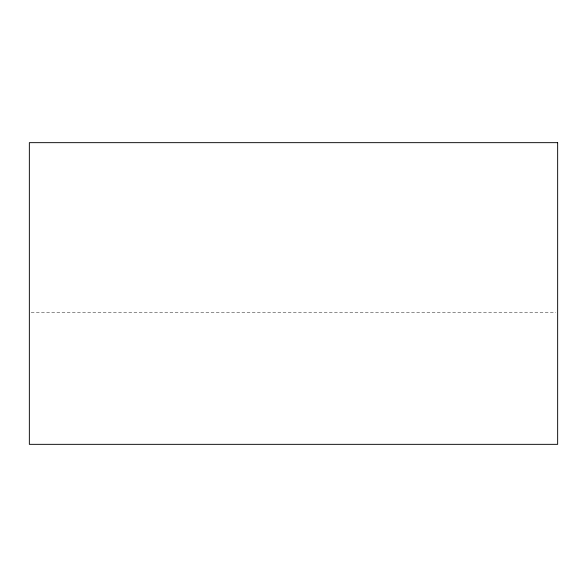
<?xml version="1.0" encoding="UTF-8"?>
<svg xmlns="http://www.w3.org/2000/svg" width="587" height="587" viewBox="0 0 587 587"><rect width="100%" height="100%" fill="white"/><g stroke="black" fill="none" stroke-linecap="round" stroke-linejoin="round"><path stroke-width="0.44" stroke-dasharray="2.94 2.2" d="M31.184 312.357L555.816 312.357"/><path stroke-width="0.88" d="M557.65 142.663L29.35 142.663L29.35 444.337L557.65 444.337L557.65 142.663"/></g></svg>
